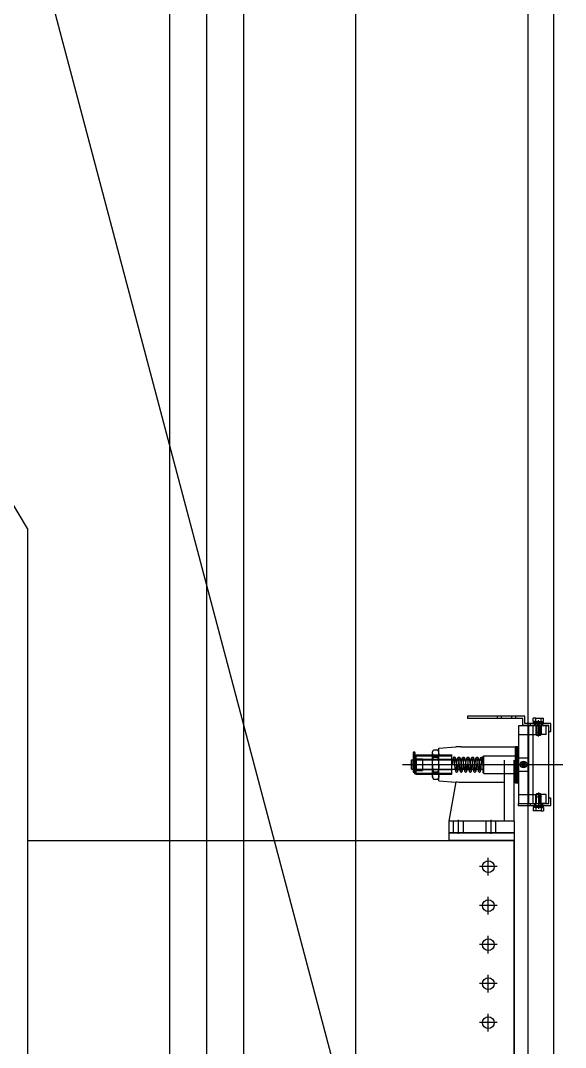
# Model space of a CAD drawing. Header units: millimetres. Extents: x 0 to 356400, y 0 to 68257.
# Drawn here: x 291103 to 291941, y 34807 to 36386 of the extents above; entities that cross this region are included whole.
import ezdxf

# ---------------------------------------------------------------- set-up
doc = ezdxf.new("R2010")
doc.units = ezdxf.units.MM
doc.header["$LTSCALE"] = 75
doc.linetypes.add('주단면도-1$0$CEN', pattern=[62, 60, -1, 0, -1])
doc.layers.add('8', color=8, linetype='Continuous')
doc.layers.add('주단면도-1$0$A-FLOR-OPEN-BELO', color=6, linetype='주단면도-1$0$CEN')

# ---------------------------------------------------------------- blocks, each defined once
blk = doc.blocks.new('G$C90CD5245')
at = {"layer": '8', "linetype": 'Continuous'}
for p, q in [((5530.3, 22490.3, 0), (5530.3, 1241.5, -51449.9)), ((5835.3, 1222.8, -51500), (5835.3, 22490.3, 0)), ((5530.3, 22390.3, 0), (5530.3, 1241.5, 0)), ((5835.3, 1241.5, 0), (5835.3, 22390.3, 0)), ((5243.6, 17143.3, -51500), (5243.6, 208.6, -51500)), ((5300.6, 17143.3, -51500), (5300.6, 208.6, -51500)), ((5357.6, 17143.3, -51500), (5357.6, 208.6, -51500)), ((5795.4, 17143.3, -51500), (5795.4, 259.3, -51500)), ((5025.4, 7245.5, -51500), (4965.4, 7345.5, -51500)), ((5025.4, 7245.5, -51500), (5025.4, 6385.5, -51500)), ((5790.8, 6956.7, -51500), (5702.6, 6956.7, -51500)), ((5702.6, 6956.7, -51500), (5702.6, 6953.5, -51500)), ((5787.6, 6953.5, -51500), (5702.6, 6953.5, -51500)), ((5748.6, 6953.5, -51500), (5748.6, 6956.7, -51500)), ((5754.6, 6953.2, -51500), (5754.6, 6957, -51500)), ((5770.6, 6953.2, -51500), (5770.6, 6957, -51500)), ((5776.6, 6953.5, -51500), (5776.6, 6956.7, -51500)), ((5787.6, 6942.5, -51500), (5787.6, 6953.5, -51500)), ((5790.8, 6945.7, -51500), (5790.8, 6956.7, -51500)), ((5803.6, 6948.7, -51500), (5803.6, 6953.7, -51500)), ((5807.6, 6953.7, -51500), (5803.6, 6953.7, -51500)), ((5807.6, 6948.7, -51500), (5807.6, 6953.7, -51500)), ((5807.6, 6953.7, -51500), (5815.6, 6953.7, -51500)), ((5807.6, 6948.7, -51500), (5807.6, 6953.7, -51500)), ((5811.6, 6925.6, -51500), (5811.6, 6950.8, -51500)), ((5815.6, 6953.7, -51500), (5819.6, 6953.7, -51500)), ((5815.6, 6948.7, -51500), (5815.6, 6953.7, -51500)), ((5815.6, 6948.7, -51500), (5815.6, 6953.7, -51500)), ((5819.6, 6948.7, -51500), (5819.6, 6953.7, -51500)), ((5781.6, 6928.5, -51500), (5781.6, 6942.5, -51500)), ((5781.6, 6942.5, -51500), (5813.6, 6942.5, -51500)), ((5818.9, 6942.5, -51500), (5787.6, 6942.5, -51500)), ((5830.8, 6945.7, -51500), (5790.8, 6945.7, -51500)), ((5796.6, 6822.5, -51500), (5796.6, 6942.5, -51500)), ((5796.6, 6942.5, -51500), (5827.6, 6942.5, -51500)), ((5796.6, 6822.5, -51500), (5796.6, 6942.5, -51500)), ((5799.6, 6942.5, -51500), (5799.6, 6945.7, -51500)), ((5803.1, 6946.7, -51500), (5803.1, 6945.7, -51500)), ((5820.1, 6946.7, -51500), (5803.1, 6946.7, -51500)), ((5820.1, 6945.7, -51500), (5803.1, 6945.7, -51500)), ((5807.6, 6948.7, -51500), (5803.6, 6948.7, -51500)), ((5803.6, 6822.5, -51500), (5803.6, 6942.5, -51500)), ((5804.9, 6948.7, -51500), (5804.9, 6946.7, -51500)), ((5805.6, 6942.5, -51500), (5805.6, 6945.7, -51500)), ((5805.6, 6945.7, -51500), (5805.6, 6942.5, -51500)), ((5807.6, 6948.7, -51500), (5815.6, 6948.7, -51500)), ((5807.6, 6945.7, -51500), (5807.6, 6928.7, -51500)), ((5807.6, 6942.5, -51500), (5807.6, 6932.5, -51500)), ((5807.6, 6942.5, -51500), (5807.6, 6932.5, -51500)), ((5808.4, 6942.5, -51500), (5808.4, 6928.5, -51500)), ((5808.4, 6942.5, -51500), (5808.4, 6928.5, -51500)), ((5810.6, 6942.2, -51500), (5810.6, 6946, -51500)), ((5812.6, 6942.2, -51500), (5812.6, 6946, -51500)), ((5813.6, 6927.1, -51500), (5813.6, 6943.9, -51500)), ((5823.6, 6942.5, -51500), (5813.6, 6942.5, -51500)), ((5814.9, 6942.5, -51500), (5814.9, 6928.5, -51500)), ((5814.9, 6942.5, -51500), (5814.9, 6928.5, -51500)), ((5815.6, 6948.7, -51500), (5819.6, 6948.7, -51500)), ((5815.6, 6945.7, -51500), (5815.6, 6928.7, -51500)), ((5815.6, 6942.5, -51500), (5815.6, 6932.5, -51500)), ((5815.6, 6942.5, -51500), (5815.6, 6932.5, -51500)), ((5817.6, 6942.5, -51500), (5817.6, 6945.7, -51500)), ((5817.6, 6945.7, -51500), (5817.6, 6942.5, -51500)), ((5818.4, 6948.7, -51500), (5818.4, 6946.7, -51500)), ((5827.6, 6942.5, -51500), (5818.9, 6942.5, -51500)), ((5820.1, 6946.7, -51500), (5820.1, 6945.7, -51500)), ((5823.6, 6942.5, -51500), (5827.6, 6942.5, -51500)), ((5823.6, 6928.5, -51500), (5823.6, 6942.5, -51500)), ((5827.6, 6933.5, -51500), (5827.6, 6942.5, -51500)), ((5827.6, 6933.5, -51500), (5827.6, 6942.5, -51500)), ((5827.6, 6933.5, -51500), (5827.6, 6942.5, -51500)), ((5830.8, 6933.5, -51500), (5830.8, 6945.7, -51500)), ((5781.6, 6836.5, -51500), (5781.6, 6928.5, -51500)), ((5781.6, 6928.5, -51500), (5813.6, 6928.5, -51500)), ((5808.4, 6931.2, -51500), (5807.6, 6932.5, -51500)), ((5807.6, 6932.5, -51500), (5815.2, 6932.5, -51500)), ((5807.6, 6932.5, -51500), (5815.2, 6932.5, -51500)), ((5807.6, 6932.5, -51500), (5815.2, 6932.5, -51500)), ((5808.4, 6931.2, -51500), (5807.6, 6932.5, -51500)), ((5807.6, 6928.7, -51500), (5811.6, 6928.7, -51500)), ((5807.8, 6928.5, -51500), (5807.6, 6928.7, -51500)), ((5808.6, 6927.7, -51500), (5807.8, 6928.5, -51500)), ((5808.1, 6932.5, -51500), (5815.6, 6932.5, -51500)), ((5808.1, 6932.5, -51500), (5815.6, 6932.5, -51500)), ((5808.1, 6932.5, -51500), (5815.6, 6932.5, -51500)), ((5808.6, 6927.7, -51500), (5811.6, 6927.7, -51500)), ((5811.6, 6928.7, -51500), (5815.6, 6928.7, -51500)), ((5811.6, 6927.7, -51500), (5814.6, 6927.7, -51500)), ((5823.6, 6928.5, -51500), (5813.6, 6928.5, -51500)), ((5814.6, 6927.7, -51500), (5815.4, 6928.5, -51500)), ((5814.9, 6931.2, -51500), (5815.6, 6932.5, -51500)), ((5814.9, 6931.2, -51500), (5815.6, 6932.5, -51500)), ((5815.4, 6928.5, -51500), (5815.6, 6928.7, -51500)), ((5827.6, 6831.5, -51500), (5827.6, 6933.5, -51500)), ((5827.6, 6831.5, -51500), (5827.6, 6933.5, -51500)), ((5827.6, 6933.5, -51500), (5830.8, 6933.5, -51500)), ((5648.4, 6902, -51500), (5650.2, 6905, -51500)), ((5650.2, 6905, -51500), (5656.7, 6905, -51500)), ((5658.4, 6902, -51500), (5656.7, 6905, -51500)), ((5658.4, 6907.5, -51500), (5684.3, 6909.6, -51500)), ((5658.4, 6904.4, -51500), (5658.4, 6907.5, -51500)), ((5658.4, 6857.5, -51500), (5658.4, 6904.4, -51500)), ((5692.6, 6910, -51500), (5776.4, 6910, -51500)), ((5776.4, 6910.5, -51500), (5778.1, 6910.5, -51500)), ((5776.4, 6882.5, -51500), (5776.4, 6910.5, -51500)), ((5776.4, 6906.6, -51500), (5776.4, 6910, -51500)), ((5776.4, 6855, -51500), (5776.4, 6906.6, -51500)), ((5778.1, 6882.5, -51500), (5778.1, 6910.5, -51500)), ((5778.1, 6882.5, -51500), (5778.1, 6910.5, -51500)), ((5778.1, 6910.5, -51500), (5779.8, 6910.5, -51500)), ((5779.8, 6882.5, -51500), (5779.8, 6910.5, -51500)), ((5779.8, 6882.5, -51500), (5779.8, 6910.5, -51500)), ((5779.8, 6910.5, -51500), (5781.5, 6910.5, -51500)), ((5781.5, 6882.5, -51500), (5781.5, 6910.5, -51500)), ((5616.4, 6888.8, -51500), (5616.4, 6889.7, -51500)), ((5616.4, 6889.7, -51500), (5618.7, 6889.7, -51500)), ((5616.4, 6875.2, -51500), (5616.4, 6888.8, -51500)), ((5622.2, 6897.5, -51500), (5618.6, 6897.5, -51500)), ((5622.2, 6890.2, -51500), (5618.6, 6890.2, -51500)), ((5618.7, 6875.2, -51500), (5618.7, 6889.7, -51500)), ((5618.7, 6889.7, -51500), (5618.8, 6889.7, -51500)), ((5618.8, 6889.7, -51500), (5618.9, 6889.7, -51500)), ((5618.9, 6900.3, -51500), (5618.9, 6896.3, -51500)), ((5618.9, 6900, -51500), (5618.9, 6896.4, -51500)), ((5621.9, 6900, -51500), (5618.9, 6900, -51500)), ((5618.9, 6896.3, -51500), (5618.9, 6892.5, -51500)), ((5618.9, 6892.5, -51500), (5618.9, 6890.2, -51500)), ((5618.9, 6890.2, -51500), (5618.9, 6889.7, -51500)), ((5618.9, 6890.2, -51500), (5621.9, 6890.2, -51500)), ((5618.9, 6889.7, -51500), (5618.9, 6875.3, -51500)), ((5620.4, 6873.8, -51500), (5620.4, 6891.2, -51500)), ((5621.4, 6882.5, -51500), (5621.4, 6897, -51500)), ((5621.4, 6897, -51500), (5621.9, 6897, -51500)), ((5621.4, 6891, -51500), (5623.4, 6891, -51500)), ((5621.9, 6896.3, -51500), (5621.9, 6900.3, -51500)), ((5621.9, 6897, -51500), (5623.4, 6897, -51500)), ((5621.9, 6896.3, -51500), (5621.9, 6892.5, -51500)), ((5621.9, 6890.2, -51500), (5621.9, 6892.5, -51500)), ((5621.9, 6890.2, -51500), (5621.9, 6874.8, -51500)), ((5622.2, 6875.2, -51500), (5622.2, 6889.7, -51500)), ((5622.2, 6889.7, -51500), (5726.4, 6889.7, -51500)), ((5623.4, 6897.5, -51500), (5648.4, 6897.5, -51500)), ((5623.4, 6891.5, -51500), (5623.4, 6897.5, -51500)), ((5623.4, 6890.6, -51500), (5623.4, 6897, -51500)), ((5623.4, 6896, -51500), (5678.4, 6896, -51500)), ((5648.4, 6896, -51500), (5623.4, 6896, -51500)), ((5623.4, 6891.5, -51500), (5623.4, 6873.5, -51500)), ((5623.4, 6891.5, -51500), (5633.4, 6891.5, -51500)), ((5623.4, 6891.5, -51500), (5633.4, 6891.5, -51500)), ((5623.4, 6882.5, -51500), (5623.4, 6890.6, -51500)), ((5678.4, 6890.5, -51500), (5623.4, 6890.5, -51500)), ((5633.4, 6891.5, -51500), (5633.4, 6882.5, -51500)), ((5648.4, 6899.4, -51500), (5648.4, 6902, -51500)), ((5648.4, 6882.5, -51500), (5648.4, 6899.4, -51500)), ((5648.4, 6897.5, -51500), (5658.4, 6897.5, -51500)), ((5648.4, 6897.5, -51500), (5678.4, 6897.5, -51500)), ((5648.4, 6896.5, -51500), (5658.4, 6896.5, -51500)), ((5678.4, 6896, -51500), (5648.4, 6896, -51500)), ((5650.2, 6893.7, -51500), (5656.7, 6893.7, -51500)), ((5650.2, 6893.7, -51500), (5656.7, 6893.7, -51500)), ((5658.4, 6899.4, -51500), (5658.4, 6902, -51500)), ((5658.4, 6882.5, -51500), (5658.4, 6899.4, -51500)), ((5678.4, 6882.5, -51500), (5678.4, 6897.5, -51500)), ((5726.4, 6895, -51500), (5727.4, 6896, -51500)), ((5726.4, 6893.4, -51500), (5726.4, 6895, -51500)), ((5726.4, 6870, -51500), (5726.4, 6893.4, -51500)), ((5727.4, 6870.6, -51500), (5727.4, 6896, -51500)), ((5727.4, 6896, -51500), (5776.4, 6896, -51500)), ((5727.4, 6869, -51500), (5727.4, 6894.3, -51500)), ((5759.4, 6795.5, -51500), (5759.4, 6889.1, -51500)), ((5774.4, 6795.5, -51500), (5774.4, 6889.1, -51500)), ((5776.4, 6894.3, -51500), (5776.4, 6896, -51500)), ((5776.4, 6869, -51500), (5776.4, 6894.3, -51500)), ((5776.4, 6892.7, -51500), (5781.5, 6892.7, -51500)), ((5776.4, 6892.5, -51500), (5778.1, 6892.5, -51500)), ((5778.1, 6892.5, -51500), (5779.8, 6892.5, -51500)), ((5779.8, 6892.5, -51500), (5781.5, 6892.5, -51500)), ((5781.5, 6892.7, -51500), (5781.6, 6892.7, -51500)), ((5781.6, 6892.7, -51500), (5796.6, 6892.7, -51500)), ((5781.6, 6892.7, -51500), (5796.4, 6892.7, -51500)), ((5796.4, 6891.5, -51500), (5796.4, 6892.7, -51500)), ((5796.4, 6872.2, -51500), (5796.4, 6891.5, -51500)), ((5602.6, 6882.5, -51500), (5848.9, 6882.5, -51500)), ((5616.4, 6875.2, -51500), (5618.7, 6875.2, -51500)), ((5622.2, 6874.8, -51500), (5618.6, 6874.8, -51500)), ((5618.7, 6875.2, -51500), (5618.8, 6875.2, -51500)), ((5618.9, 6875.3, -51500), (5618.9, 6874.8, -51500)), ((5618.9, 6874.8, -51500), (5621.9, 6874.8, -51500)), ((5618.9, 6874.8, -51500), (5618.9, 6872.2, -51500)), ((5618.9, 6872.2, -51500), (5618.9, 6871.2, -51500)), ((5621.4, 6868, -51500), (5621.4, 6882.5, -51500)), ((5621.4, 6874, -51500), (5623.4, 6874, -51500)), ((5621.9, 6872.2, -51500), (5621.9, 6874.8, -51500)), ((5621.9, 6872.2, -51500), (5621.9, 6871.2, -51500)), ((5622.2, 6875.2, -51500), (5726.4, 6875.2, -51500)), ((5623.4, 6874.3, -51500), (5623.4, 6882.5, -51500)), ((5678.4, 6874.5, -51500), (5623.4, 6874.5, -51500)), ((5623.4, 6868, -51500), (5623.4, 6874.3, -51500)), ((5623.4, 6867.5, -51500), (5623.4, 6873.5, -51500)), ((5623.4, 6873.5, -51500), (5633.4, 6873.5, -51500)), ((5623.4, 6873.5, -51500), (5633.4, 6873.5, -51500)), ((5633.4, 6882.5, -51500), (5633.4, 6873.5, -51500)), ((5648.4, 6865.6, -51500), (5648.4, 6882.5, -51500)), ((5658.4, 6865.6, -51500), (5658.4, 6882.5, -51500)), ((5658.4, 6882.5, -51500), (5658.4, 6882.5, -51500)), ((5658.4, 6882.5, -51500), (5658.4, 6882.5, -51500)), ((5678.4, 6867.5, -51500), (5678.4, 6882.5, -51500)), ((5679, 6882.6, -51500), (5680.4, 6882.5, -51500)), ((5680.4, 6882.5, -51500), (5681.9, 6882.3, -51500)), ((5776.4, 6854.5, -51500), (5776.4, 6882.5, -51500)), ((5776.4, 6872.5, -51500), (5778.1, 6872.5, -51500)), ((5776.4, 6872.2, -51500), (5781.5, 6872.2, -51500)), ((5778.1, 6854.5, -51500), (5778.1, 6882.5, -51500)), ((5778.1, 6854.5, -51500), (5778.1, 6882.5, -51500)), ((5778.1, 6872.5, -51500), (5779.8, 6872.5, -51500)), ((5779.8, 6854.5, -51500), (5779.8, 6882.5, -51500)), ((5779.8, 6854.5, -51500), (5779.8, 6882.5, -51500)), ((5779.8, 6872.5, -51500), (5781.5, 6872.5, -51500)), ((5781.5, 6854.5, -51500), (5781.5, 6882.5, -51500)), ((5781.5, 6872.2, -51500), (5781.6, 6872.2, -51500)), ((5781.6, 6872.2, -51500), (5796.6, 6872.2, -51500)), ((5781.6, 6872.2, -51500), (5796.4, 6872.2, -51500)), ((5791.9, 6882.5, -51500), (5785.4, 6882.5, -51500)), ((5788.6, 6885.7, -51500), (5788.6, 6879.2, -51500)), ((5618.9, 6871.2, -51500), (5618.9, 6870.9, -51500)), ((5618.9, 6870.9, -51500), (5621.4, 6870.9, -51500)), ((5618.9, 6870.9, -51500), (5621.4, 6870.9, -51500)), ((5621.4, 6870.9, -51500), (5621.9, 6870.9, -51500)), ((5621.4, 6870.9, -51500), (5621.9, 6870.9, -51500)), ((5621.4, 6868, -51500), (5623.4, 6868, -51500)), ((5621.9, 6871.2, -51500), (5621.9, 6870.9, -51500)), ((5623.4, 6869, -51500), (5678.4, 6869, -51500)), ((5648.4, 6869, -51500), (5623.4, 6869, -51500)), ((5623.4, 6867.5, -51500), (5648.4, 6867.5, -51500)), ((5678.4, 6869, -51500), (5648.4, 6869, -51500)), ((5648.4, 6868.5, -51500), (5658.4, 6868.5, -51500)), ((5648.4, 6867.5, -51500), (5658.4, 6867.5, -51500)), ((5648.4, 6867.5, -51500), (5678.4, 6867.5, -51500)), ((5648.4, 6863, -51500), (5648.4, 6865.6, -51500)), ((5650.2, 6860, -51500), (5648.4, 6863, -51500)), ((5650.2, 6871.2, -51500), (5656.7, 6871.2, -51500)), ((5650.2, 6871.2, -51500), (5656.7, 6871.2, -51500)), ((5650.2, 6860, -51500), (5656.7, 6860, -51500)), ((5656.7, 6860, -51500), (5658.4, 6863, -51500)), ((5658.4, 6863, -51500), (5658.4, 6865.6, -51500)), ((5658.4, 6857.5, -51500), (5684.3, 6855.3, -51500)), ((5674.4, 6795.5, -51500), (5685.1, 6855.9, -51500)), ((5692.6, 6855.6, -51500), (5759.4, 6855.6, -51500)), ((5692.6, 6855.6, -51500), (5759.4, 6855.6, -51500)), ((5726.4, 6870, -51500), (5727.4, 6869, -51500)), ((5727.4, 6869, -51500), (5776.4, 6869, -51500)), ((5684.3, 6855.3, -51500), (5685, 6855.3, -51500)), ((5774.4, 6855, -51500), (5776.4, 6855, -51500)), ((5776.4, 6854.5, -51500), (5778.1, 6854.5, -51500)), ((5778.1, 6854.5, -51500), (5779.8, 6854.5, -51500)), ((5779.8, 6854.5, -51500), (5781.5, 6854.5, -51500)), ((5781.6, 6822.5, -51500), (5781.6, 6836.5, -51500)), ((5781.6, 6836.5, -51500), (5813.6, 6836.5, -51500)), ((5808.6, 6837.3, -51500), (5807.6, 6836.3, -51500)), ((5807.8, 6836.5, -51500), (5807.6, 6836.3, -51500)), ((5807.6, 6819.3, -51500), (5807.6, 6836.3, -51500)), ((5811.6, 6836.3, -51500), (5807.6, 6836.3, -51500)), ((5811.7, 6836.3, -51500), (5807.6, 6836.3, -51500)), ((5807.6, 6819.3, -51500), (5807.6, 6836.3, -51500)), ((5808.4, 6833.8, -51500), (5807.6, 6832.5, -51500)), ((5808.4, 6833.8, -51500), (5807.6, 6832.5, -51500)), ((5815.2, 6832.5, -51500), (5807.6, 6832.5, -51500)), ((5815.2, 6832.5, -51500), (5807.6, 6832.5, -51500)), ((5815.2, 6832.5, -51500), (5807.6, 6832.5, -51500)), ((5807.6, 6822.5, -51500), (5807.6, 6832.5, -51500)), ((5807.6, 6822.5, -51500), (5807.6, 6832.5, -51500)), ((5808.6, 6837.3, -51500), (5807.8, 6836.5, -51500)), ((5815.6, 6832.5, -51500), (5808.1, 6832.5, -51500)), ((5815.6, 6832.5, -51500), (5808.1, 6832.5, -51500)), ((5815.6, 6832.5, -51500), (5808.1, 6832.5, -51500)), ((5808.4, 6822.5, -51500), (5808.4, 6836.5, -51500)), ((5808.4, 6822.5, -51500), (5808.4, 6836.5, -51500)), ((5811.7, 6837.3, -51500), (5808.6, 6837.3, -51500)), ((5811.6, 6839.4, -51500), (5811.6, 6814.2, -51500)), ((5815.6, 6836.3, -51500), (5811.6, 6836.3, -51500)), ((5815.6, 6836.3, -51500), (5811.6, 6836.3, -51500)), ((5814.6, 6837.3, -51500), (5811.7, 6837.3, -51500)), ((5813.6, 6821.1, -51500), (5813.6, 6837.9, -51500)), ((5823.6, 6836.5, -51500), (5813.6, 6836.5, -51500)), ((5814.6, 6837.3, -51500), (5815.4, 6836.5, -51500)), ((5814.6, 6837.3, -51500), (5815.6, 6836.3, -51500)), ((5814.9, 6822.5, -51500), (5814.9, 6836.5, -51500)), ((5814.9, 6822.5, -51500), (5814.9, 6836.5, -51500)), ((5814.9, 6833.8, -51500), (5815.6, 6832.5, -51500)), ((5814.9, 6833.8, -51500), (5815.6, 6832.5, -51500)), ((5815.4, 6836.5, -51500), (5815.6, 6836.3, -51500)), ((5815.6, 6819.3, -51500), (5815.6, 6836.3, -51500)), ((5815.6, 6819.3, -51500), (5815.6, 6836.3, -51500)), ((5815.6, 6822.5, -51500), (5815.6, 6832.5, -51500)), ((5815.6, 6822.5, -51500), (5815.6, 6832.5, -51500)), ((5823.6, 6822.5, -51500), (5823.6, 6836.5, -51500)), ((5827.6, 6822.5, -51500), (5827.6, 6831.5, -51500)), ((5827.6, 6822.5, -51500), (5827.6, 6831.5, -51500)), ((5827.6, 6822.5, -51500), (5827.6, 6831.5, -51500)), ((5827.6, 6831.5, -51500), (5830.8, 6831.5, -51500)), ((5830.8, 6819.3, -51500), (5830.8, 6831.5, -51500)), ((5780.6, 6822.5, -51500), (5827.6, 6822.5, -51500)), ((5780.6, 6822.5, -51500), (5780.6, 6819.3, -51500)), ((5780.6, 6819.3, -51500), (5830.8, 6819.3, -51500)), ((5781.6, 6822.5, -51500), (5813.6, 6822.5, -51500)), ((5796.6, 6822.5, -51500), (5827.6, 6822.5, -51500)), ((5799.6, 6819.3, -51500), (5799.6, 6822.5, -51500)), ((5803.1, 6819.3, -51500), (5820.1, 6819.3, -51500)), ((5803.1, 6818.3, -51500), (5803.1, 6819.3, -51500)), ((5803.1, 6819.3, -51500), (5803.1, 6818.3, -51500)), ((5803.1, 6818.3, -51500), (5820.1, 6818.3, -51500)), ((5807.7, 6816.3, -51500), (5803.6, 6816.3, -51500)), ((5803.6, 6816.3, -51500), (5803.6, 6811.3, -51500)), ((5803.6, 6816.3, -51500), (5803.6, 6811.3, -51500)), ((5807.7, 6811.3, -51500), (5803.6, 6811.3, -51500)), ((5804.9, 6816.3, -51500), (5804.9, 6818.3, -51500)), ((5804.9, 6818.3, -51500), (5804.9, 6816.3, -51500)), ((5805.6, 6819.3, -51500), (5805.6, 6822.5, -51500)), ((5805.6, 6822.5, -51500), (5805.6, 6819.3, -51500)), ((5807.6, 6816.3, -51500), (5807.6, 6811.3, -51500)), ((5807.6, 6816.3, -51500), (5807.6, 6811.3, -51500)), ((5807.6, 6816.3, -51500), (5807.6, 6811.3, -51500)), ((5807.7, 6816.3, -51500), (5807.7, 6811.3, -51500)), ((5815.7, 6816.3, -51500), (5807.7, 6816.3, -51500)), ((5815.7, 6811.3, -51500), (5807.7, 6811.3, -51500)), ((5823.6, 6822.5, -51500), (5813.6, 6822.5, -51500)), ((5815.6, 6816.3, -51500), (5815.6, 6811.3, -51500)), ((5815.6, 6816.3, -51500), (5815.6, 6811.3, -51500)), ((5815.6, 6816.3, -51500), (5815.6, 6811.3, -51500)), ((5815.7, 6816.3, -51500), (5819.6, 6816.3, -51500)), ((5815.7, 6816.3, -51500), (5815.7, 6811.3, -51500)), ((5815.7, 6811.3, -51500), (5819.6, 6811.3, -51500)), ((5817.6, 6819.3, -51500), (5817.6, 6822.5, -51500)), ((5817.6, 6822.5, -51500), (5817.6, 6819.3, -51500)), ((5818.4, 6818.3, -51500), (5818.4, 6816.3, -51500)), ((5818.4, 6816.3, -51500), (5818.4, 6818.3, -51500)), ((5819.6, 6816.3, -51500), (5819.6, 6811.3, -51500)), ((5819.6, 6816.3, -51500), (5819.6, 6811.3, -51500)), ((5820.1, 6819.3, -51500), (5820.1, 6818.3, -51500)), ((5820.1, 6818.3, -51500), (5820.1, 6819.3, -51500)), ((5823.6, 6822.5, -51500), (5827.6, 6822.5, -51500)), ((5759.4, 6795.5, -51500), (5674.4, 6795.5, -51500)), ((5674.4, 6777.5, -51500), (5674.4, 6795.5, -51500)), ((5681.1, 6777.5, -51500), (5681.1, 6795.5, -51500)), ((5681.1, 6777.5, -51500), (5681.1, 6795.5, -51500)), ((5688.6, 6775.7, -51500), (5688.6, 6797.3, -51500)), ((5696.1, 6777.5, -51500), (5696.1, 6795.5, -51500)), ((5696.1, 6777.5, -51500), (5696.1, 6795.5, -51500)), ((5731.1, 6777.5, -51500), (5731.1, 6795.5, -51500)), ((5731.1, 6777.5, -51500), (5731.1, 6795.5, -51500)), ((5738.6, 6775.7, -51500), (5738.6, 6797.3, -51500)), ((5746.1, 6777.5, -51500), (5746.1, 6795.5, -51500)), ((5746.1, 6777.5, -51500), (5746.1, 6795.5, -51500)), ((5774.4, 6795.5, -51500), (5759.4, 6795.5, -51500)), ((5774.4, 6795.5, -51500), (5759.4, 6795.5, -51500)), ((5774.4, 6795.5, -51500), (5774.4, 6777.5, -51500)), ((5774.4, 6777.5, -51500), (5674.4, 6777.5, -51500)), ((5674.4, 6777.5, -51500), (5774.4, 6777.5, -51500)), ((5674.4, 6765.5, -51500), (5674.4, 6777.5, -51500)), ((5774.4, 6777.5, -51500), (5774.4, 6765.5, -51500)), ((5025.4, 6765.5, -51500), (5774.4, 6765.5, -51500)), ((5774.4, 6765.5, -51500), (5674.4, 6765.5, -51500)), ((5774.4, 2065.5, -51500), (5774.4, 6765.5, -51500)), ((5774.4, 6765.5, -51500), (5774.4, 6385.5, -51500)), ((5734.4, 6712, -51500), (5734.4, 6739, -51500)), ((5747.9, 6725.5, -51500), (5720.9, 6725.5, -51500)), ((5734.4, 6652, -51500), (5734.4, 6679, -51500)), ((5747.9, 6665.5, -51500), (5720.9, 6665.5, -51500)), ((5734.4, 6592, -51500), (5734.4, 6619, -51500)), ((5747.9, 6605.5, -51500), (5720.9, 6605.5, -51500)), ((5734.4, 6532, -51500), (5734.4, 6559, -51500)), ((5747.9, 6545.5, -51500), (5720.9, 6545.5, -51500)), ((5734.4, 6472, -51500), (5734.4, 6499, -51500)), ((5747.9, 6485.5, -51500), (5720.9, 6485.5, -51500))]:
    blk.add_line(p, q, dxfattribs=at)
at = {"layer": '8', "linetype": 'Continuous', "elevation": -51500}
for points in [[(5648.4, 6899.4), (5648.5, 6900.5), (5648.7, 6901.6), (5649.1, 6902.7), (5649.6, 6903.8), (5650.2, 6905)], [(5648.4, 6899.4), (5648.5, 6900.5), (5648.7, 6901.6), (5649.1, 6902.7), (5649.6, 6903.8), (5650.2, 6905)], [(5658.4, 6899.4), (5658.4, 6900.5), (5658.2, 6901.6), (5657.8, 6902.7), (5657.3, 6903.8), (5656.7, 6905)], [(5658.4, 6899.4), (5658.4, 6900.5), (5658.2, 6901.6), (5657.8, 6902.7), (5657.3, 6903.8), (5656.7, 6905)], [(5648.4, 6899.4), (5648.5, 6898.3), (5648.7, 6897.1), (5649.1, 6896), (5649.6, 6894.9), (5650.2, 6893.7)], [(5648.4, 6899.4), (5648.5, 6898.3), (5648.7, 6897.1), (5649.1, 6896), (5649.6, 6894.9), (5650.2, 6893.7)], [(5648.4, 6882.5), (5648.5, 6884.7), (5648.7, 6886.9), (5649.1, 6889.1), (5649.6, 6891.4), (5650.2, 6893.7)], [(5648.4, 6882.5), (5648.5, 6884.7), (5648.7, 6886.9), (5649.1, 6889.1), (5649.6, 6891.4), (5650.2, 6893.7)], [(5658.4, 6899.4), (5658.4, 6898.3), (5658.2, 6897.1), (5657.8, 6896), (5657.3, 6894.9), (5656.7, 6893.7)], [(5658.4, 6899.4), (5658.4, 6898.3), (5658.2, 6897.1), (5657.8, 6896), (5657.3, 6894.9), (5656.7, 6893.7)], [(5658.4, 6882.5), (5658.4, 6884.7), (5658.2, 6886.9), (5657.8, 6889.1), (5657.3, 6891.4), (5656.7, 6893.7)], [(5658.4, 6882.5), (5658.4, 6884.1), (5658.3, 6885.6), (5658.1, 6887.2), (5657.7, 6889.6), (5657.1, 6892.1), (5656.7, 6893.7)], [(5682.2, 6894), (5681.8, 6893.9), (5681.4, 6893.8), (5681, 6893.5), (5680.7, 6893.1), (5680.5, 6892.6), (5680.2, 6891.9), (5680, 6890.7), (5679.7, 6888.8), (5679.3, 6885.5), (5679, 6882.6)], [(5682.2, 6891), (5681.9, 6891), (5681.5, 6891.2), (5681.2, 6891.4), (5681.1, 6891.5), (5681.1, 6891.6), (5681.1, 6891.5), (5681.2, 6891.3), (5681.4, 6890.5), (5681.6, 6889), (5682, 6886.2), (5682.6, 6881), (5683.1, 6877), (5683.4, 6874.8), (5683.7, 6873.4), (5683.9, 6872.5), (5684.1, 6872), (5684.3, 6871.7), (5684.7, 6871.3), (5685.1, 6871.1), (5685.5, 6871), (5685.7, 6871)], [(5682.2, 6891), (5682.5, 6891), (5682.9, 6891.2), (5683.2, 6891.4), (5683.3, 6891.5), (5683.3, 6891.6), (5683.3, 6891.6), (5683.3, 6891.6), (5683.2, 6891.4), (5683, 6890.7), (5682.8, 6889.3), (5682.5, 6886.8), (5681.9, 6882.3)], [(5682.2, 6894), (5682.6, 6893.9), (5683, 6893.8), (5683.4, 6893.5), (5683.6, 6893.1), (5683.9, 6892.6), (5684.1, 6891.9), (5684.4, 6890.8), (5684.7, 6888.9), (5685.1, 6885.6), (5685.8, 6879.5), (5686.2, 6876.4), (5686.5, 6874.7), (5686.7, 6873.8), (5686.8, 6873.4), (5686.8, 6873.4), (5686.8, 6873.4), (5686.8, 6873.4), (5686.7, 6873.5), (5686.4, 6873.8), (5686, 6873.9), (5685.7, 6874)], [(5685.7, 6874), (5685.4, 6873.9), (5685, 6873.8), (5684.7, 6873.5), (5684.6, 6873.4), (5684.6, 6873.4), (5684.6, 6873.4), (5684.7, 6873.7), (5684.9, 6874.5), (5685.2, 6876.1), (5685.5, 6879), (5686.1, 6884.4), (5686.6, 6888.1), (5686.9, 6890.4), (5687.2, 6891.6), (5687.4, 6892.5), (5687.7, 6893), (5687.9, 6893.4), (5688.2, 6893.6), (5688.6, 6893.9), (5689, 6894), (5689.2, 6894)], [(5685.7, 6871), (5686.1, 6871), (5686.5, 6871.2), (5686.9, 6871.5), (5687.1, 6871.8), (5687.4, 6872.3), (5687.6, 6873.1), (5687.9, 6874.3), (5688.2, 6876.3), (5688.6, 6879.7), (5689.3, 6885.5), (5689.7, 6888.5), (5690, 6890.3), (5690.2, 6891.2), (5690.3, 6891.5), (5690.3, 6891.6), (5690.3, 6891.6), (5690.3, 6891.5), (5690.2, 6891.4), (5689.9, 6891.2), (5689.5, 6891), (5689.2, 6891)], [(5689.2, 6891), (5688.9, 6891), (5688.5, 6891.2), (5688.2, 6891.4), (5688.1, 6891.5), (5688.1, 6891.6), (5688.1, 6891.5), (5688.2, 6891.3), (5688.4, 6890.6), (5688.6, 6889.2), (5689, 6886.5), (5689.5, 6881.6), (5690, 6877.3), (5690.4, 6875), (5690.6, 6873.5), (5690.9, 6872.6), (5691.1, 6872), (5691.3, 6871.7), (5691.7, 6871.3), (5692.1, 6871.1), (5692.5, 6871), (5692.7, 6871)], [(5689.2, 6894), (5689.6, 6893.9), (5690, 6893.8), (5690.4, 6893.5), (5690.6, 6893.1), (5690.9, 6892.6), (5691.1, 6891.9), (5691.4, 6890.8), (5691.7, 6888.9), (5692.1, 6885.7), (5692.8, 6879.5), (5693.2, 6876.4), (5693.5, 6874.7), (5693.7, 6873.8), (5693.8, 6873.4), (5693.8, 6873.4), (5693.8, 6873.4), (5693.8, 6873.4), (5693.7, 6873.5), (5693.4, 6873.8), (5693, 6873.9), (5692.7, 6874)], [(5692.7, 6874), (5692.4, 6873.9), (5692, 6873.8), (5691.7, 6873.5), (5691.6, 6873.4), (5691.6, 6873.4), (5691.6, 6873.4), (5691.7, 6873.7), (5691.9, 6874.5), (5692.2, 6876.2), (5692.6, 6879.2), (5693.2, 6885.1), (5693.6, 6888.4), (5693.9, 6890.4), (5694.2, 6891.6), (5694.4, 6892.4), (5694.7, 6893), (5694.9, 6893.4), (5695.2, 6893.6), (5695.6, 6893.9), (5696, 6894), (5696.2, 6894)], [(5692.7, 6871), (5693.1, 6871), (5693.5, 6871.2), (5693.9, 6871.5), (5694.1, 6871.8), (5694.4, 6872.3), (5694.6, 6873.1), (5694.9, 6874.2), (5695.2, 6876.1), (5695.6, 6879.5), (5696.3, 6885.4), (5696.7, 6888.5), (5697, 6890.3), (5697.2, 6891.2), (5697.3, 6891.5), (5697.3, 6891.6), (5697.3, 6891.6), (5697.3, 6891.5), (5697.2, 6891.4), (5696.9, 6891.2), (5696.5, 6891), (5696.2, 6891)], [(5696.2, 6891), (5695.9, 6891), (5695.5, 6891.2), (5695.2, 6891.4), (5695.1, 6891.5), (5695.1, 6891.6), (5695.1, 6891.5), (5695.2, 6891.3), (5695.3, 6890.7), (5695.6, 6889.3), (5695.9, 6886.8), (5696.5, 6882.1), (5697, 6877.7), (5697.3, 6875.1), (5697.6, 6873.6), (5697.9, 6872.6), (5698.1, 6872), (5698.3, 6871.7), (5698.7, 6871.3), (5699.1, 6871.1), (5699.5, 6871), (5699.7, 6871)], [(5696.2, 6894), (5696.6, 6893.9), (5697, 6893.8), (5697.4, 6893.5), (5697.6, 6893.1), (5697.9, 6892.6), (5698.1, 6891.9), (5698.4, 6890.8), (5698.7, 6888.9), (5699.1, 6885.7), (5699.8, 6879.6), (5700.2, 6876.5), (5700.5, 6874.7), (5700.7, 6873.8), (5700.8, 6873.4), (5700.8, 6873.4), (5700.8, 6873.4), (5700.8, 6873.4), (5700.7, 6873.5), (5700.5, 6873.7), (5700.2, 6873.9), (5699.9, 6874), (5699.7, 6874)], [(5699.7, 6874), (5699.4, 6873.9), (5699, 6873.8), (5698.7, 6873.5), (5698.6, 6873.4), (5698.6, 6873.4), (5698.6, 6873.4), (5698.7, 6873.7), (5698.9, 6874.4), (5699.1, 6875.9), (5699.5, 6878.6), (5700.1, 6883.7), (5700.6, 6887.9), (5700.9, 6890.2), (5701.2, 6891.5), (5701.4, 6892.3), (5701.6, 6892.9), (5701.8, 6893.3), (5702.2, 6893.6), (5702.6, 6893.9), (5703, 6894), (5703.2, 6894)], [(5699.7, 6871), (5700.1, 6871), (5700.5, 6871.2), (5700.9, 6871.5), (5701.1, 6871.8), (5701.4, 6872.3), (5701.6, 6873.1), (5701.9, 6874.2), (5702.2, 6876.1), (5702.6, 6879.3), (5703.3, 6885.4), (5703.7, 6888.6), (5704, 6890.3), (5704.2, 6891.2), (5704.3, 6891.5), (5704.3, 6891.6), (5704.3, 6891.6), (5704.3, 6891.5), (5704.2, 6891.4), (5703.9, 6891.2), (5703.5, 6891), (5703.2, 6891)], [(5703.2, 6891), (5702.9, 6891), (5702.5, 6891.2), (5702.2, 6891.4), (5702.1, 6891.5), (5702.1, 6891.5), (5702.1, 6891.6), (5702.1, 6891.5), (5702.2, 6891.3), (5702.4, 6890.5), (5702.7, 6888.9), (5703, 6885.8), (5703.7, 6880), (5704.1, 6876.6), (5704.5, 6874.5), (5704.7, 6873.2), (5704.9, 6872.4), (5705.2, 6871.9), (5705.4, 6871.6), (5705.7, 6871.3), (5706.1, 6871.1), (5706.5, 6871), (5706.7, 6871)], [(5703.2, 6894), (5703.6, 6893.9), (5704, 6893.8), (5704.3, 6893.5), (5704.6, 6893.1), (5704.9, 6892.6), (5705.1, 6891.9), (5705.4, 6890.7), (5705.7, 6888.7), (5706.1, 6885.3), (5706.8, 6879.4), (5707.2, 6876.3), (5707.5, 6874.6), (5707.7, 6873.7), (5707.8, 6873.4), (5707.8, 6873.4), (5707.8, 6873.4), (5707.8, 6873.4), (5707.8, 6873.4), (5707.5, 6873.7), (5707.2, 6873.9), (5706.9, 6874), (5706.7, 6874)], [(5706.7, 6874), (5706.4, 6873.9), (5706, 6873.8), (5705.7, 6873.5), (5705.6, 6873.4), (5705.6, 6873.4), (5705.6, 6873.4), (5705.7, 6873.7), (5705.9, 6874.5), (5706.2, 6876.2), (5706.6, 6879.2), (5707.2, 6884.9), (5707.6, 6888.5), (5707.9, 6890.5), (5708.2, 6891.8), (5708.4, 6892.5), (5708.7, 6893), (5708.9, 6893.4), (5709.2, 6893.6), (5709.6, 6893.9), (5710, 6894), (5710.2, 6894)], [(5706.7, 6871), (5707.1, 6871), (5707.5, 6871.2), (5707.9, 6871.5), (5708.1, 6871.8), (5708.4, 6872.3), (5708.6, 6873), (5708.9, 6874.1), (5709.2, 6876), (5709.6, 6879.2), (5710.3, 6885.4), (5710.7, 6888.5), (5711, 6890.3), (5711.2, 6891.2), (5711.3, 6891.5), (5711.3, 6891.6), (5711.3, 6891.6), (5711.3, 6891.5), (5711.2, 6891.4), (5710.9, 6891.2), (5710.5, 6891), (5710.2, 6891)], [(5710.2, 6891), (5709.9, 6891), (5709.5, 6891.2), (5709.2, 6891.4), (5709.1, 6891.5), (5709.1, 6891.6), (5709.1, 6891.5), (5709.2, 6891.3), (5709.4, 6890.4), (5709.7, 6888.8), (5710, 6885.9), (5710.7, 6880.3), (5711.1, 6876.5), (5711.4, 6874.6), (5711.7, 6873.4), (5711.9, 6872.6), (5712.1, 6872), (5712.3, 6871.7), (5712.7, 6871.3), (5713.1, 6871.1), (5713.5, 6871), (5713.7, 6871)], [(5710.2, 6894), (5710.6, 6893.9), (5711, 6893.8), (5711.4, 6893.5), (5711.6, 6893.1), (5711.9, 6892.6), (5712.1, 6891.9), (5712.4, 6890.7), (5712.7, 6888.6), (5713.2, 6885.1), (5713.8, 6879.4), (5714.2, 6876.4), (5714.5, 6874.7), (5714.7, 6873.8), (5714.8, 6873.4), (5714.8, 6873.4), (5714.8, 6873.4), (5714.8, 6873.4), (5714.7, 6873.5), (5714.4, 6873.8), (5714, 6873.9), (5713.7, 6874)], [(5713.7, 6874), (5713.4, 6873.9), (5713, 6873.8), (5712.7, 6873.5), (5712.6, 6873.4), (5712.6, 6873.4), (5712.6, 6873.4), (5712.7, 6873.7), (5712.9, 6874.5), (5713.1, 6876), (5713.5, 6878.8), (5714.1, 6884), (5714.6, 6887.9), (5714.9, 6890.2), (5715.2, 6891.5), (5715.4, 6892.4), (5715.6, 6892.9), (5715.8, 6893.3), (5716.2, 6893.6), (5716.6, 6893.9), (5717, 6894), (5717.2, 6894)], [(5713.7, 6871), (5714.1, 6871), (5714.5, 6871.2), (5714.9, 6871.5), (5715.1, 6871.8), (5715.4, 6872.3), (5715.6, 6873.1), (5715.9, 6874.3), (5716.2, 6876.3), (5716.7, 6879.8), (5717.3, 6885.5), (5717.7, 6888.7), (5718, 6890.4), (5718.2, 6891.2), (5718.3, 6891.5), (5718.3, 6891.6), (5718.3, 6891.6), (5718.3, 6891.5), (5718.2, 6891.4), (5717.9, 6891.2), (5717.5, 6891), (5717.2, 6891)], [(5717.2, 6891), (5716.9, 6891), (5716.5, 6891.2), (5716.2, 6891.4), (5716.1, 6891.5), (5716.1, 6891.6), (5716.1, 6891.5), (5716.2, 6891.3), (5716.4, 6890.5), (5716.6, 6889), (5717, 6886.1), (5717.6, 6880.6), (5718.1, 6876.8), (5718.4, 6874.6), (5718.7, 6873.4), (5718.9, 6872.5), (5719.1, 6872), (5719.3, 6871.7), (5719.7, 6871.3), (5720.1, 6871.1), (5720.5, 6871), (5720.7, 6871)], [(5717.2, 6894), (5717.6, 6893.9), (5718, 6893.8), (5718.4, 6893.5), (5718.6, 6893.1), (5718.9, 6892.6), (5719.1, 6891.9), (5719.4, 6890.8), (5719.7, 6888.8), (5720.1, 6885.4), (5720.8, 6879.5), (5721.2, 6876.5), (5721.4, 6874.8), (5721.6, 6873.8), (5721.8, 6873.4), (5721.8, 6873.4), (5721.8, 6873.4), (5721.7, 6873.5), (5721.4, 6873.8), (5721, 6873.9), (5720.7, 6874)], [(5720.7, 6874), (5720.4, 6873.9), (5720, 6873.8), (5719.7, 6873.5), (5719.6, 6873.4), (5719.6, 6873.4), (5719.6, 6873.4), (5719.7, 6873.7), (5719.9, 6874.4), (5720.1, 6876), (5720.5, 6879), (5721.2, 6884.5), (5721.6, 6888.1), (5721.9, 6890.4), (5722.2, 6891.6), (5722.4, 6892.4), (5722.6, 6892.9), (5722.8, 6893.3), (5723.2, 6893.6), (5723.6, 6893.9), (5724, 6894), (5724.2, 6894)], [(5720.7, 6871), (5721.1, 6871), (5721.5, 6871.2), (5721.9, 6871.5), (5722.2, 6871.8), (5722.4, 6872.3), (5722.6, 6873.1), (5722.9, 6874.3), (5723.2, 6876.3), (5723.7, 6879.9), (5724.3, 6885.7), (5724.7, 6888.7), (5725, 6890.4), (5725.2, 6891.2), (5725.3, 6891.5), (5725.3, 6891.6), (5725.3, 6891.6), (5725.3, 6891.5), (5725.3, 6891.5), (5725, 6891.2), (5724.7, 6891.1), (5724.4, 6891), (5724.2, 6891)], [(5724.2, 6891), (5723.8, 6891), (5723.4, 6891.2), (5723.1, 6891.5), (5723.1, 6891.5), (5723.1, 6891.6), (5723.1, 6891.6), (5723.1, 6891.5), (5723.2, 6891.3), (5723.4, 6890.4), (5723.7, 6888.8), (5724, 6886.6)], [(5724.2, 6894), (5724.6, 6893.9), (5725, 6893.8), (5725.4, 6893.5), (5725.7, 6893.1), (5725.9, 6892.5), (5726.2, 6891.8), (5726.4, 6890.5), (5726.7, 6888.4), (5726.9, 6887)], [(5648.4, 6882.5), (5648.5, 6880.3), (5648.7, 6878.1), (5649.1, 6875.8), (5649.6, 6873.5), (5650.2, 6871.2)], [(5648.4, 6882.5), (5648.5, 6880.3), (5648.7, 6878.1), (5649.1, 6875.8), (5649.6, 6873.5), (5650.2, 6871.2)], [(5658.4, 6882.5), (5658.4, 6880.3), (5658.2, 6878.1), (5657.8, 6875.8), (5657.3, 6873.5), (5656.7, 6871.2)], [(5658.4, 6882.5), (5658.4, 6880.9), (5658.3, 6879.3), (5658.1, 6877.7), (5657.7, 6875.3), (5657.1, 6872.9), (5656.7, 6871.2)], [(5648.4, 6865.6), (5648.5, 6866.7), (5648.7, 6867.8), (5649.1, 6868.9), (5649.6, 6870.1), (5650.2, 6871.2)], [(5648.4, 6865.6), (5648.5, 6866.7), (5648.7, 6867.8), (5649.1, 6868.9), (5649.6, 6870.1), (5650.2, 6871.2)], [(5648.4, 6865.6), (5648.5, 6864.5), (5648.7, 6863.4), (5649.1, 6862.3), (5649.6, 6861.1), (5650.2, 6860)], [(5648.4, 6865.6), (5648.5, 6864.5), (5648.7, 6863.4), (5649.1, 6862.3), (5649.6, 6861.1), (5650.2, 6860)], [(5658.4, 6865.6), (5658.4, 6866.7), (5658.2, 6867.8), (5657.8, 6868.9), (5657.3, 6870.1), (5656.7, 6871.2)], [(5658.4, 6865.6), (5658.4, 6866.7), (5658.2, 6867.8), (5657.8, 6868.9), (5657.3, 6870.1), (5656.7, 6871.2)], [(5658.4, 6865.6), (5658.4, 6864.5), (5658.2, 6863.4), (5657.8, 6862.3), (5657.3, 6861.1), (5656.7, 6860)], [(5658.4, 6865.6), (5658.4, 6864.5), (5658.2, 6863.4), (5657.8, 6862.3), (5657.3, 6861.1), (5656.7, 6860)]]:
    blk.add_lwpolyline(points, dxfattribs=at)
at = {"layer": '8', "linetype": 'Continuous'}
for centre, radius in [((5788.6, 6882.5, -51500), 5), ((5788.6, 6882.5, -51500), 4.9), ((5788.6, 6882.5, -51500), 3), ((5788.6, 6882.5, -51500), 2.5), ((5734.4, 6725.5, -51500), 9), ((5734.4, 6665.5, -51500), 9), ((5734.4, 6605.5, -51500), 9), ((5734.4, 6545.5, -51500), 9), ((5734.4, 6485.5, -51500), 9)]:
    blk.add_circle(centre, radius, dxfattribs=at)
for centre, radius, start, end in [((5692.6, 6810, -51500), 100, 90, 94.7636), ((5620.4, 6896.8, -51500), 7.24, 256.0216, 277.9345), ((5620.4, 6900.3, -51500), 1.5, 90, 180), ((5620.4, 6896.7, -51500), 7.23, 258.01, 283.997), ((5620.4, 6900.3, -51500), 1.5, 0, 90), ((5620.3, 6897.4, -51500), 7.89, 278.0768, 283.626), ((5620.4, 6868.2, -51500), 7.24, 82.0653, 103.9785), ((5620.4, 6868.2, -51500), 7.24, 76.0183, 103.4307), ((5620.3, 6867.6, -51500), 7.89, 76.3739, 81.9236), ((5788.6, 6882.5, -51500), 3, 170, 100), ((5692.6, 6953.2, -51500), 97.6, 265.5911, 270.0004), ((5692.6, 6953.2, -51500), 97.6, 265.5911, 270.0004)]:
    blk.add_arc(centre, radius, start, end, dxfattribs=at)
for centre, major_axis, ratio, start_param, end_param in [((5725.4, 6886.8, -51500), (1.49, 0.18), 0.431216, 0.000005, 3.141598), ((5620.4, 6871.2, -51500), (-1.5, 0), 0.965926, 3.982637, 6.283185), ((5620.4, 6871.2, -51500), (1.5, 0), 0.965926, 0, 3.141593), ((5620.4, 6871.2, -51500), (-1.5, 0), 0.965926, 3.141593, 3.982637), ((5725.4, 6886.8, -51500), (1.49, 0.18), 0.431216, 3.141598, 4.659118), ((5725.4, 6886.8, -51500), (1.49, 0.18), 0.431216, 4.659118, 6.28319)]:
    blk.add_ellipse(centre, major_axis=major_axis, ratio=ratio, start_param=start_param, end_param=end_param, dxfattribs=at)

msp = doc.modelspace()

# ---------------------------------------------------------------- linework, layer by layer
at = {"layer": '주단면도-1$0$A-FLOR-OPEN-BELO'}
msp.add_line((287488.3, 50238.6), (293238.3, 28538.6), dxfattribs=at)

# ---------------------------------------------------------------- block references
msp.add_blockref('G$C90CD5245', (286088.3, 28359.3))

doc.saveas('drawing.dxf')
